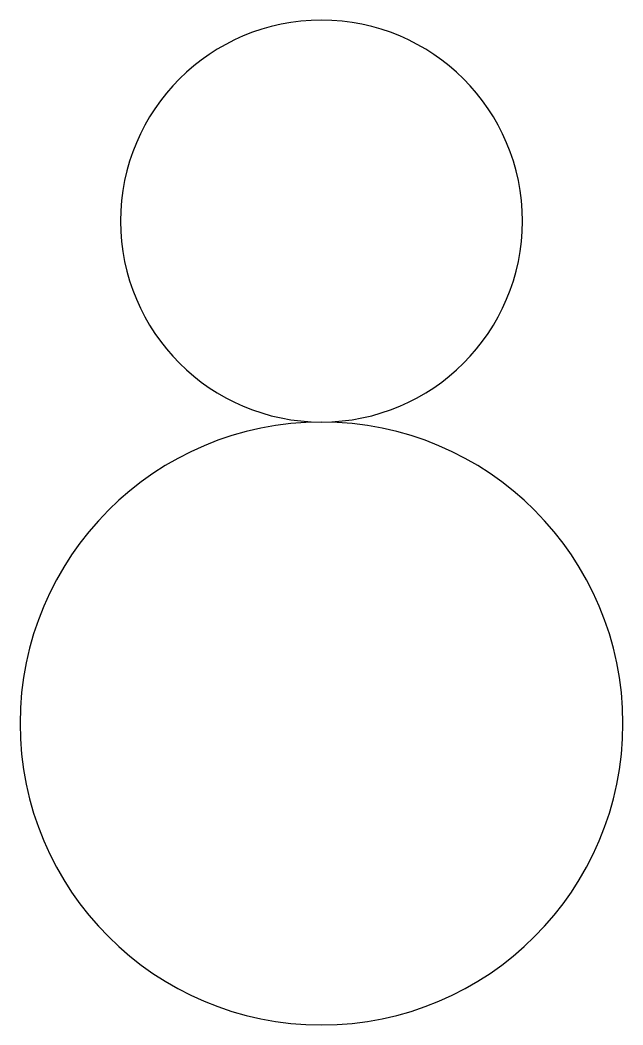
# Model space of a CAD drawing. Extents: x 0 to 300, y 0 to 500.
import ezdxf

# ---------------------------------------------------------------- set-up
doc = ezdxf.new("R2010")
doc.units = 0
doc.layers.get('0').update_dxf_attribs({"linetype": 'CONTINUOUS'})

msp = doc.modelspace()

# ---------------------------------------------------------------- linework, layer by layer
for centre, radius, start, end in [((150, 400), 100, 90, 270), ((150, 400), 100, 270, 90), ((150, 150), 150, 90, 270), ((150, 150), 150, 270, 90)]:
    msp.add_arc(centre, radius, start, end)

doc.saveas('drawing.dxf')
